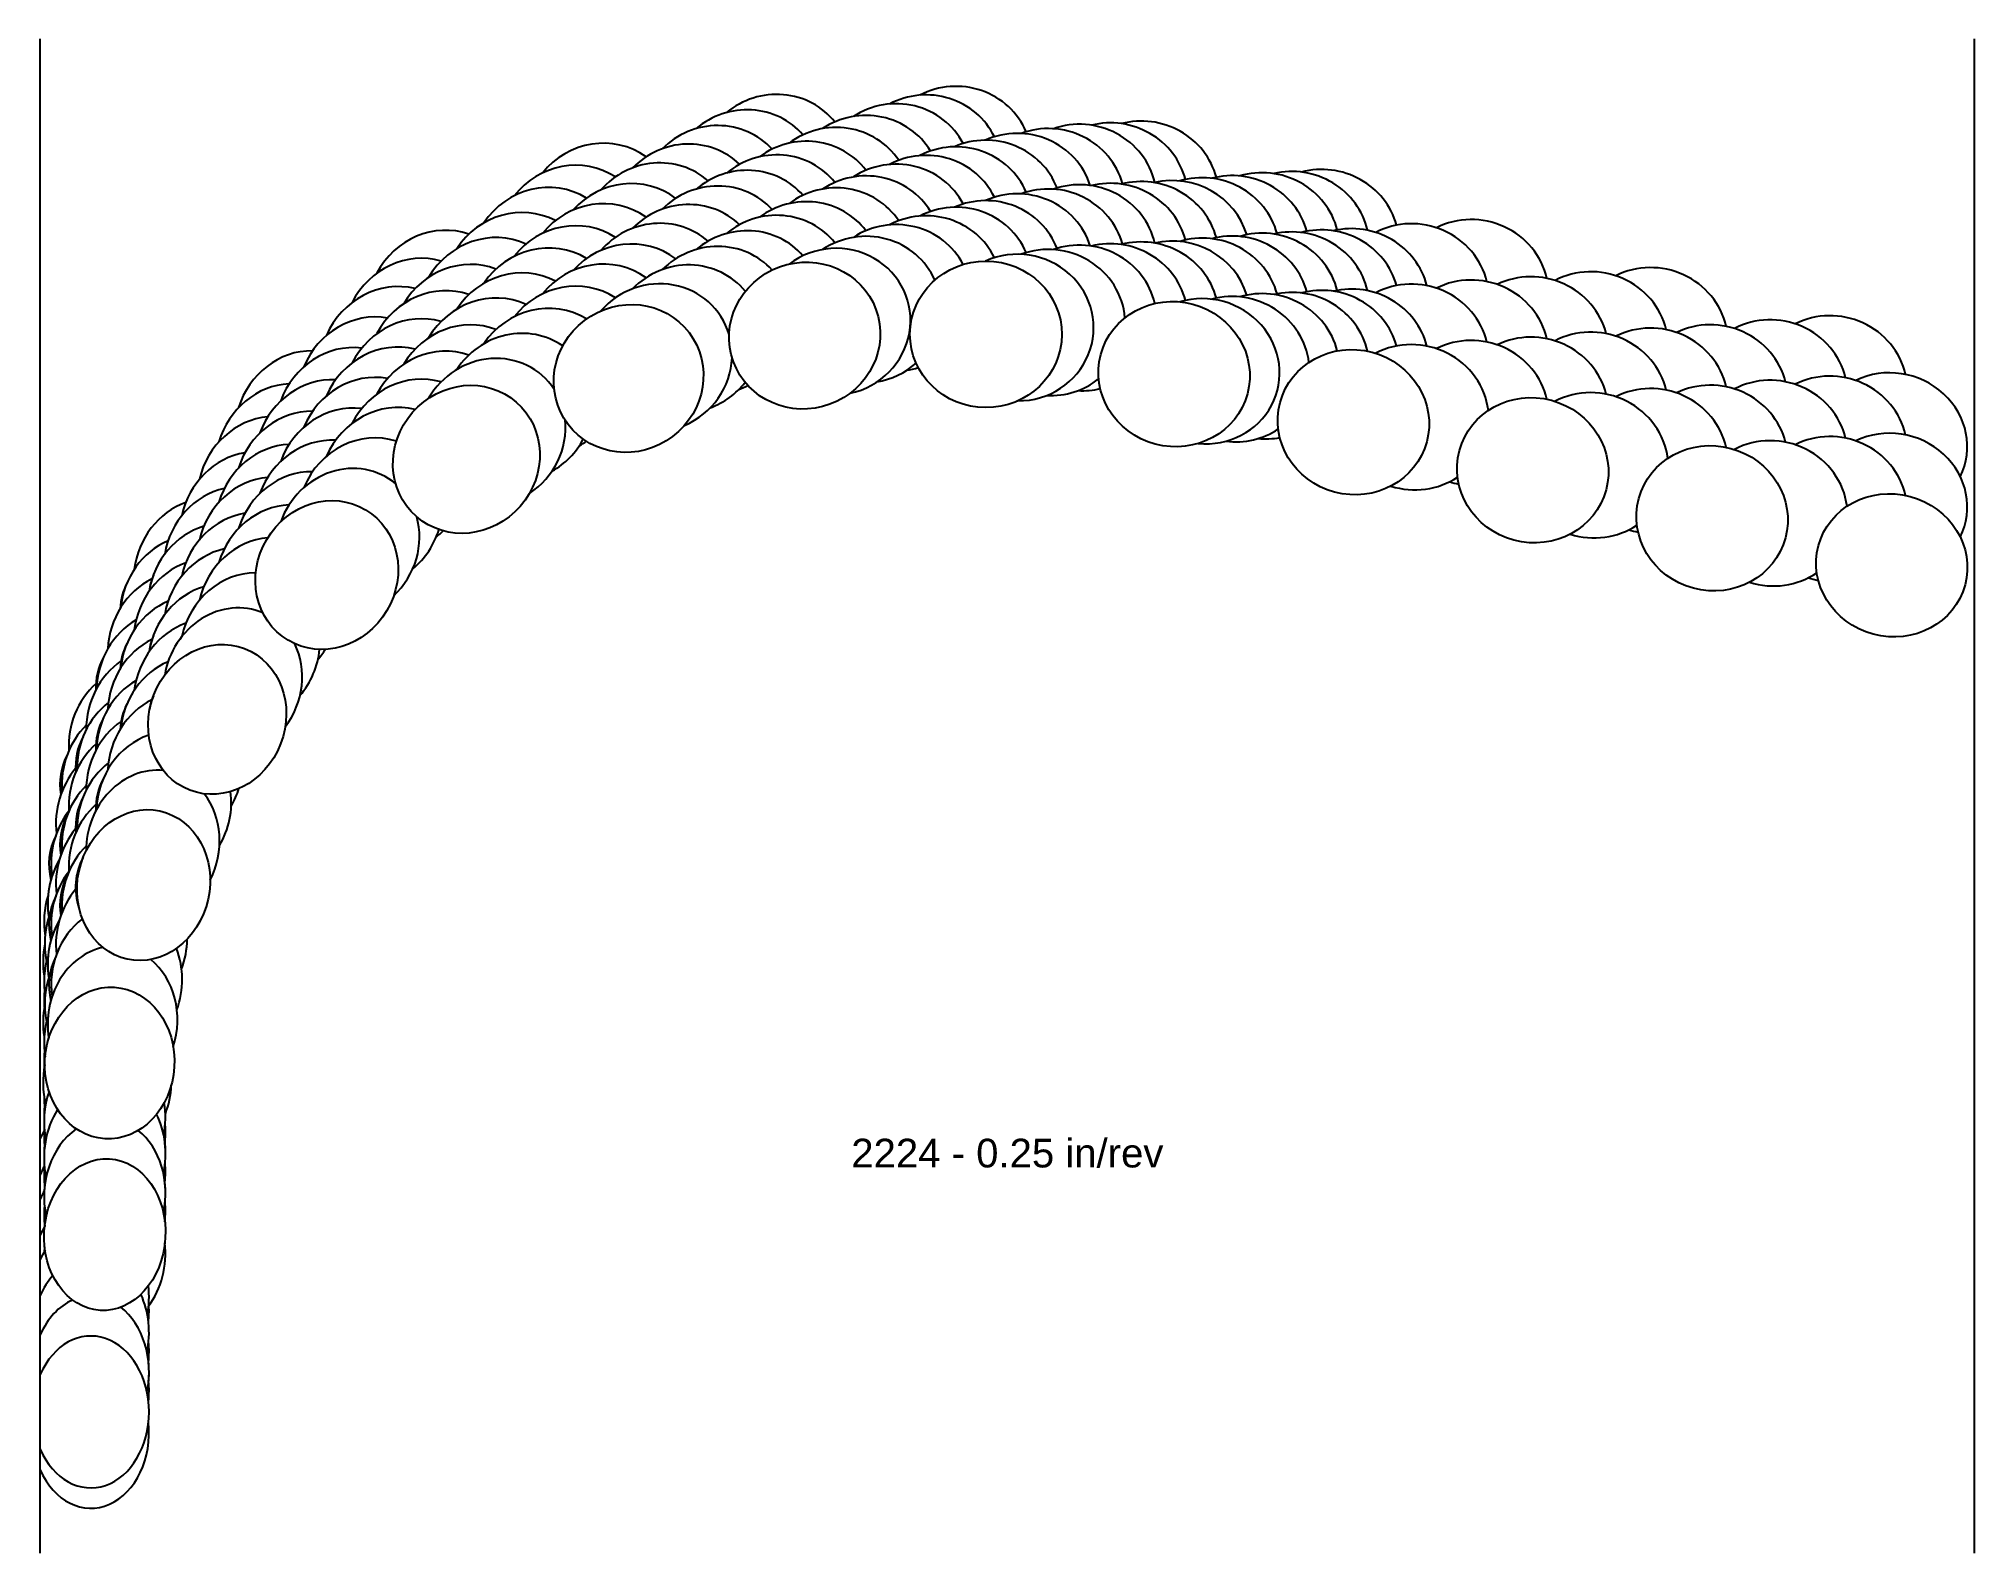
# Model space of a CAD drawing. Header units: inches. Extents: x -8.01 to 0, y -5.12 to 1.14.
import ezdxf
from ezdxf.enums import TextEntityAlignment as Align

# ---------------------------------------------------------------- set-up
doc = ezdxf.new("R2010")
doc.units = ezdxf.units.IN
doc.header["$MEASUREMENT"] = 0
for name, color, linetype, true_color in [('Blade_1', 30, 'Continuous', 0xff7f00), ('Blade_2', 7, 'Continuous', 0xcccc00), ('Blade_3', 7, 'Continuous', 0x00cc00), ('Blade_4', 7, 'Continuous', 0x00cccc), ('Blade_5', 7, 'Continuous', 0x0066cc), ('Blade_6', 190, 'Continuous', 0x7f00ff)]:
    doc.layers.add(name, color=color, linetype=linetype, true_color=true_color)
doc.layers.add('Gage_Line', color=7, linetype='Continuous')
doc.styles.get("Standard").update_dxf_attribs({"font": 'arial.ttf'})

msp = doc.modelspace()

# ---------------------------------------------------------------- linework, layer by layer
at = {"layer": 'Blade_1'}
for centre, major_axis, ratio, start_param, end_param in [((-4.8383, 0.4157), (0.2948, 0.1082), 0.963559, 6.56872, 8.151873), ((-4.0887, 0.4208), (0.314, -0.0012), 0.965468, 6.642639, 8.285101), ((-5.5666, 0.2383), (0.2502, 0.1897), 0.960276, 6.542988, 8.057205), ((-3.3105, 0.2563), (0.3033, -0.0813), 0.953717, 6.816079, 8.3652), ((-4.0887, 0.1708), (0.314, -0.0012), 0.965468, 6.642639, 8.285101), ((-4.8383, 0.1657), (0.2948, 0.1082), 0.963559, 6.56872, 8.151873), ((-5.5666, -0.0117), (0.2502, 0.1897), 0.960276, 6.542988, 8.057205), ((-3.3105, 0.0063), (0.3033, -0.0813), 0.953717, 6.816079, 8.3652), ((-2.5688, 0.0576), (0.3033, -0.0813), 0.953717, 6.773832, 8.369901), ((-6.2375, -0.0961), (0.2066, 0.2365), 0.941286, 6.616889, 8.053734), ((-1.827, -0.1412), (0.3033, -0.0813), 0.953717, 6.774191, 8.592159), ((-2.5688, -0.1924), (0.3033, -0.0813), 0.953717, 6.773832, 8.369901), ((-6.2375, -0.3461), (0.2066, 0.2365), 0.941286, 6.616889, 8.053734), ((-1.0852, -0.3399), (0.3033, -0.0813), 0.953717, 6.773832, 8.592593), ((-1.827, -0.3912), (0.3033, -0.0813), 0.953717, 6.774191, 8.592159), ((-0.3422, -0.5345), (0.3033, -0.0813), 0.939693, 6.094226, 8.597922), ((-6.8148, -0.5745), (0.1603, 0.27), 0.919505, 6.732601, 8.064322), ((-1.0852, -0.5899), (0.3033, -0.0813), 0.953717, 6.773832, 8.592593), ((-0.3422, -0.7845), (0.3033, -0.0813), 0.939693, 6.094226, 8.597922), ((-6.8148, -0.8245), (0.1603, 0.27), 0.919505, 6.732601, 8.064322), ((-7.268, -1.1717), (0.1135, 0.2928), 0.895777, 6.888243, 8.090758), ((-7.2886, -1.1729), (0.1932, 0.1777), 1, 2.014533, 2.237948), ((-7.268, -1.4217), (0.1135, 0.2928), 0.895777, 6.888243, 8.090758), ((-7.2886, -1.4229), (0.1932, 0.1777), 1, 2.014533, 2.237948), ((-7.2886, -1.6729), (0.1932, 0.1777), 1, 2.014533, 2.237948), ((-7.5727, -1.8572), (0.0676, 0.3066), 0.870696, 7.086441, 8.114729), ((-7.5912, -1.8666), (0.1616, 0.2069), 1, 1.742329, 2.321487), ((-7.5727, -2.1072), (0.0676, 0.3066), 0.870696, 7.086441, 8.114729), ((-7.5912, -2.1166), (0.1616, 0.2069), 1, 1.742329, 2.321487), ((-7.5912, -2.3666), (0.1616, 0.2069), 1, 1.742329, 2.561484), ((-7.713, -2.5932), (0.0197, 0.3134), 0.853282, 7.536509, 8.161982), ((-7.713, -2.8432), (0.0197, 0.3134), 0.853282, 7.536509, 8.161982), ((-7.7331, -3.3028), (0.0191, 0.3134), 0.798976, 7.807088, 7.96818), ((-7.7331, -3.3028), (0.0191, 0.3134), 0.798976, 4.750201, 4.762652), ((-7.7331, -3.5528), (0.0191, 0.3134), 0.798976, 7.807088, 8.06696), ((-7.7331, -3.5528), (0.0191, 0.3134), 0.798976, 4.651422, 4.911294), ((-7.7906, -4.5363), (0, 0.314), 0.766045, 2.085475, 7.339303), ((-7.7906, -4.2863), (0, 0.314), 0.766045, 4.57556, 4.834999)]:
    msp.add_ellipse(centre, major_axis=major_axis, ratio=ratio, start_param=start_param, end_param=end_param, dxfattribs=at)
for centre, major_axis, ratio in [((-4.8383, -0.0843), (0.2948, 0.1082), 0.963559), ((-4.0887, -0.0792), (0.314, -0.0012), 0.965468), ((-5.5666, -0.2617), (0.2502, 0.1897), 0.960276), ((-3.3105, -0.2437), (0.3033, -0.0813), 0.953717), ((-2.5688, -0.4424), (0.3033, -0.0813), 0.953717), ((-6.2375, -0.5961), (0.2066, 0.2365), 0.941286), ((-1.827, -0.6412), (0.3033, -0.0813), 0.953717), ((-1.0852, -0.8399), (0.3033, -0.0813), 0.953717), ((-0.3422, -1.0345), (0.3033, -0.0813), 0.939693), ((-6.8148, -1.0745), (0.1603, 0.27), 0.919505), ((-7.268, -1.6717), (0.1135, 0.2928), 0.895777), ((-7.5727, -2.3572), (0.0676, 0.3066), 0.870696), ((-7.713, -3.0932), (0.0197, 0.3134), 0.853282), ((-7.7331, -3.8028), (0.0191, 0.3134), 0.798976)]:
    msp.add_ellipse(centre, major_axis=major_axis, ratio=ratio, dxfattribs=at)
at = {"layer": 'Blade_2'}
for centre, major_axis, ratio, start_param, end_param in [((-4.7138, 0.4731), (0.3023, 0.085), 0.963979, 6.584863, 8.237611), ((-3.9571, 0.449), (0.3133, -0.0204), 0.96565, 6.643923, 8.356793), ((-5.4486, 0.3244), (0.259, 0.1775), 0.960904, 6.523991, 8.118647), ((-3.1869, 0.2683), (0.3033, -0.0813), 0.953717, 6.793182, 8.429032), ((-4.7138, 0.2231), (0.3023, 0.085), 0.963979, 6.584863, 8.237611), ((-3.9571, 0.199), (0.3133, -0.0204), 0.96565, 6.643923, 8.356793), ((-6.1323, 0.0157), (0.2166, 0.2274), 0.942024, 6.591141, 8.106645), ((-5.4486, 0.0744), (0.259, 0.1775), 0.960904, 6.523991, 8.118647), ((-3.1869, 0.0183), (0.3033, -0.0813), 0.953717, 6.793182, 8.429032), ((-4.7138, -0.0269), (0.3023, 0.085), 0.963979, 4.650578, 8.237611), ((-3.9571, -0.051), (0.3133, -0.0204), 0.96565, 4.776718, 8.356793), ((-6.1323, -0.2343), (0.2166, 0.2274), 0.942024, 6.591141, 8.106645), ((-5.4486, -0.1756), (0.259, 0.1775), 0.960904, 5.98272, 8.118647), ((-3.1869, -0.2317), (0.3033, -0.0813), 0.953717, 4.886853, 8.429032), ((-6.7279, -0.4407), (0.1706, 0.2636), 0.920233, 6.700912, 8.106774), ((-6.1323, -0.4843), (0.2166, 0.2274), 0.942024, 6.063596, 8.106645), ((-5.4486, -0.1756), (0.259, 0.1775), 0.960904, 4.504787, 5.66355), ((-6.7279, -0.6907), (0.1706, 0.2636), 0.920233, 6.700912, 8.106774), ((-6.1323, -0.4843), (0.2166, 0.2274), 0.942024, 4.4682, 5.61145), ((-6.7279, -0.9407), (0.1706, 0.2636), 0.920233, 6.162908, 8.106774), ((-7.2032, -1.0196), (0.1236, 0.2887), 0.896342, 6.853183, 8.119376), ((-6.7279, -0.9407), (0.1706, 0.2636), 0.920233, 4.449041, 5.606138), ((-7.2032, -1.2696), (0.1236, 0.2887), 0.896342, 6.853183, 8.119376), ((-7.2032, -1.5196), (0.1236, 0.2887), 0.896342, 6.283175, 8.119376), ((-7.2032, -1.5196), (0.1236, 0.2887), 0.896342, 4.443149, 5.625104), ((-7.5341, -1.6939), (0.0767, 0.3045), 0.871081, 7.061362, 8.138131), ((-7.5341, -1.9439), (0.0767, 0.3045), 0.871081, 7.061362, 8.138131), ((-7.5341, -2.1939), (0.0767, 0.3045), 0.871081, 6.406193, 8.138131), ((-7.5341, -2.1939), (0.0767, 0.3045), 0.871081, 4.453947, 5.68675), ((-7.7008, -2.4238), (0.0288, 0.3127), 0.853406, 1.070986, 1.86394), ((-7.7008, -2.6738), (0.0288, 0.3127), 0.853406, 1.070986, 1.86394), ((-7.7008, -2.9238), (0.0288, 0.3127), 0.853406, 0.257599, 1.86394), ((-7.7008, -2.9238), (0.0288, 0.3127), 0.853406, 4.456978, 5.760762), ((-7.7331, -3.3884), (0.0191, 0.3134), 0.798976, 4.648569, 4.886915), ((-7.7331, -3.6384), (0.0191, 0.3134), 0.798976, 6.847601, 8.19504), ((-7.7331, -3.3884), (0.0191, 0.3134), 0.798976, 7.831467, 8.069812), ((-7.7331, -3.6384), (0.0191, 0.3134), 0.798976, 4.523342, 5.775342), ((-7.7906, -4.3719), (0, 0.314), 0.766045, 6.600993, 7.339303), ((-7.7906, -4.3719), (0, 0.314), 0.766045, 4.44762, 5.741163), ((-7.7906, -4.1219), (0, 0.314), 0.766045, 4.57255, 4.791976)]:
    msp.add_ellipse(centre, major_axis=major_axis, ratio=ratio, start_param=start_param, end_param=end_param, dxfattribs=at)
at = {"layer": 'Blade_3'}
for centre, major_axis, ratio, start_param, end_param in [((-4.5889, 0.5229), (0.3063, 0.0692), 0.964359, 6.594246, 8.233274), ((-3.826, 0.4698), (0.3082, -0.0599), 0.961262, 6.729585, 8.421223), ((-5.3288, 0.4026), (0.2673, 0.1648), 0.961503, 6.526506, 8.110067), ((-4.5889, 0.2729), (0.3063, 0.0692), 0.964359, 6.594246, 8.233274), ((-3.0633, 0.2769), (0.3033, -0.0813), 0.953717, 6.793182, 8.399462), ((-3.826, 0.2198), (0.3082, -0.0599), 0.961262, 6.729585, 8.421223), ((-6.0231, 0.1189), (0.2214, 0.2226), 0.947961, 6.566629, 8.074001), ((-5.3288, 0.1526), (0.2673, 0.1648), 0.961503, 6.526506, 8.110067), ((-4.5889, 0.0229), (0.3063, 0.0692), 0.964359, 6.467642, 8.233274), ((-3.0633, 0.0269), (0.3033, -0.0813), 0.953717, 6.793182, 8.399462), ((-2.3215, 0.0781), (0.3033, -0.0813), 0.953717, 6.761753, 8.622506), ((-3.826, -0.0302), (0.3082, -0.0599), 0.961262, 6.5483, 8.421223), ((-6.0231, -0.1311), (0.2214, 0.2226), 0.947961, 6.566629, 8.074001), ((-5.3288, -0.0974), (0.2673, 0.1648), 0.961503, 6.409375, 8.110067), ((-1.5797, -0.1206), (0.3033, -0.0813), 0.953717, 6.761396, 8.622943), ((-3.0633, -0.2231), (0.3033, -0.0813), 0.953717, 6.650915, 8.399462), ((-2.3215, -0.1719), (0.3033, -0.0813), 0.953717, 6.761753, 8.622506), ((-6.6355, -0.3143), (0.1757, 0.2603), 0.927018, 6.670347, 8.077702), ((-6.0231, -0.3811), (0.2214, 0.2226), 0.947961, 6.4472, 8.074001), ((-1.5797, -0.3706), (0.3033, -0.0813), 0.953717, 6.761396, 8.622943), ((-0.8379, -0.3194), (0.3033, -0.0813), 0.953717, 6.761324, 8.622506), ((-2.3215, -0.4219), (0.3033, -0.0813), 0.953717, 6.650915, 8.622506), ((-6.6355, -0.5643), (0.1757, 0.2603), 0.927018, 6.670347, 8.077702), ((-4.5889, 0.0229), (0.3063, 0.0692), 0.964359, 4.655724, 5.237778), ((-5.3288, -0.0974), (0.2673, 0.1648), 0.961503, 4.50613, 5.08239), ((-3.826, -0.0302), (0.3082, -0.0599), 0.961262, 4.859262, 5.604024), ((-1.5797, -0.6206), (0.3033, -0.0813), 0.953717, 6.650915, 8.622943), ((-0.8379, -0.5694), (0.3033, -0.0813), 0.953717, 6.761324, 8.622506), ((-6.6355, -0.8143), (0.1757, 0.2603), 0.927018, 6.540382, 8.077702), ((-3.0633, -0.2231), (0.3033, -0.0813), 0.953717, 4.85858, 5.589358), ((-6.0231, -0.3811), (0.2214, 0.2226), 0.947961, 4.424142, 5.025257), ((-0.8379, -0.8194), (0.3033, -0.0813), 0.953717, 6.65452, 8.622506), ((-7.1326, -0.8749), (0.1288, 0.2864), 0.903825, 6.816971, 8.091888), ((-2.3215, -0.4219), (0.3033, -0.0813), 0.953717, 4.663601, 5.589358), ((-7.1326, -1.1249), (0.1288, 0.2864), 0.903825, 6.816971, 8.091888), ((-1.5797, -0.6206), (0.3033, -0.0813), 0.953717, 4.663997, 5.589358), ((-6.6355, -0.8143), (0.1757, 0.2603), 0.927018, 4.404183, 5.034484), ((-7.1326, -1.3749), (0.1288, 0.2864), 0.903825, 6.662356, 8.091888), ((-0.8379, -0.8194), (0.3033, -0.0813), 0.953717, 4.663601, 5.598005), ((-7.4886, -1.5353), (0.0825, 0.303), 0.879147, 7.008415, 8.118616), ((-7.5081, -1.5414), (0.1726, 0.1978), 1, 1.788143, 2.323076), ((-7.1326, -1.3749), (0.1288, 0.2864), 0.903825, 4.400935, 5.075312), ((-7.4886, -1.7853), (0.0825, 0.303), 0.879147, 7.008415, 8.118616), ((-7.5081, -1.7914), (0.1726, 0.1978), 1, 1.788143, 2.323076), ((-7.4886, -2.0353), (0.0825, 0.303), 0.879147, 6.809381, 8.118616), ((-7.5081, -2.0414), (0.1726, 0.1978), 1, 1.788143, 2.323076), ((-7.4886, -2.0353), (0.0825, 0.303), 0.879147, 4.411773, 5.156991), ((-7.6839, -2.2584), (0.0342, 0.3121), 0.861704, 7.228068, 8.145424), ((-7.7017, -2.271), (0.1379, 0.2233), 1, 1.65726, 2.373212), ((-7.6839, -2.5084), (0.0342, 0.3121), 0.861704, 7.228068, 8.145424), ((-7.7017, -2.521), (0.1379, 0.2233), 1, 1.65726, 2.373212), ((-7.6839, -2.7584), (0.0342, 0.3121), 0.861704, 6.960581, 8.145424), ((-7.6839, -2.7584), (0.0342, 0.3121), 0.861704, 4.432799, 5.265402), ((-7.7017, -2.771), (0.1379, 0.2233), 1, 1.65726, 2.373212), ((-7.7331, -2.9759), (0.0191, 0.3134), 0.798976, 7.915688, 7.964109), ((-7.7331, -3.2259), (0.0191, 0.3134), 0.798976, 7.911178, 8.091462), ((-7.7331, -3.4759), (0.0191, 0.3134), 0.798976, 7.249549, 8.192113), ((-7.7331, -3.4759), (0.0191, 0.3134), 0.798976, 4.526268, 5.336842), ((-7.7906, -3.7095), (0, 0.314), 0.766045, 7.207444, 7.339303), ((-7.7906, -3.9595), (0, 0.314), 0.766045, 7.200195, 7.339303), ((-7.7906, -4.2095), (0, 0.314), 0.766045, 6.99728, 7.339303), ((-7.7906, -4.2095), (0, 0.314), 0.766045, 4.450707, 5.246393)]:
    msp.add_ellipse(centre, major_axis=major_axis, ratio=ratio, start_param=start_param, end_param=end_param, dxfattribs=at)
at = {"layer": 'Blade_4'}
for centre, major_axis, ratio, start_param, end_param in [((-4.4637, 0.5714), (0.3082, 0.0601), 0.964699, 6.558558, 8.253615), ((-3.6958, 0.4888), (0.306, -0.0706), 0.956305, 6.720056, 8.442606), ((-5.2077, 0.4795), (0.2752, 0.1513), 0.96207, 6.511969, 8.150245), ((-5.9124, 0.2228), (0.2312, 0.2125), 0.948678, 6.542936, 8.107933), ((-4.4637, 0.3214), (0.3082, 0.0601), 0.964699, 6.558558, 8.253615), ((-2.9396, 0.2889), (0.3033, -0.0813), 0.953717, 6.770656, 8.429113), ((-5.2077, 0.2295), (0.2752, 0.1513), 0.96207, 6.511969, 8.150245), ((-3.6958, 0.2388), (0.306, -0.0706), 0.956305, 6.720056, 8.442606), ((-5.9124, -0.0272), (0.2312, 0.2125), 0.948678, 6.542936, 8.107933), ((-4.4637, 0.0714), (0.3082, 0.0601), 0.964699, 6.558558, 8.253615), ((-2.9396, 0.0389), (0.3033, -0.0813), 0.953717, 6.770656, 8.429113), ((-5.2077, -0.0205), (0.2752, 0.1513), 0.96207, 6.511969, 8.150245), ((-3.6958, -0.0112), (0.306, -0.0706), 0.956305, 6.720056, 8.442606), ((-6.5412, -0.1867), (0.199, 0.2429), 0.927772, 6.696268, 8.158188), ((-2.9396, -0.2111), (0.3033, -0.0813), 0.953717, 6.770656, 8.429113), ((-5.9124, -0.2772), (0.2312, 0.2125), 0.948678, 6.542936, 8.107933), ((-6.5412, -0.4367), (0.199, 0.2429), 0.927772, 6.696268, 8.158188), ((-4.4637, 0.0714), (0.3082, 0.0601), 0.964699, 4.677507, 4.834448), ((-5.2077, -0.0205), (0.2752, 0.1513), 0.96207, 4.544395, 4.674202), ((-3.6958, -0.0112), (0.306, -0.0706), 0.956305, 4.892835, 5.188206), ((-6.5412, -0.6867), (0.199, 0.2429), 0.927772, 6.696268, 8.158188), ((-7.0597, -0.728), (0.1391, 0.2815), 0.904491, 6.780839, 8.113457), ((-5.9124, -0.2772), (0.2312, 0.2125), 0.948678, 4.475273, 4.588284), ((-2.9396, -0.2111), (0.3033, -0.0813), 0.953717, 4.88661, 5.176722), ((-7.0597, -0.978), (0.1391, 0.2815), 0.904491, 6.780839, 8.113457), ((-7.0597, -1.228), (0.1391, 0.2815), 0.904491, 6.780839, 8.113457), ((-6.5412, -0.6867), (0.199, 0.2429), 0.927772, 4.502176, 4.625122), ((-7.4411, -1.374), (0.0924, 0.3001), 0.879614, 6.973355, 8.135572), ((-7.4411, -1.624), (0.0924, 0.3001), 0.879614, 6.973355, 8.135572), ((-7.0597, -1.228), (0.1391, 0.2815), 0.904491, 4.441356, 4.610725), ((-7.4411, -1.874), (0.0924, 0.3001), 0.879614, 6.973355, 8.135572), ((-7.6638, -2.09), (0.043, 0.311), 0.861908, 7.215934, 8.145179), ((-7.4411, -1.874), (0.0924, 0.3001), 0.879614, 4.450076, 4.704058), ((-7.6638, -2.34), (0.043, 0.311), 0.861908, 7.215934, 8.145179), ((-7.6638, -2.59), (0.043, 0.311), 0.861908, 7.215934, 8.145179), ((-7.6638, -2.59), (0.043, 0.311), 0.861908, 4.455596, 4.860129), ((-7.7331, -2.8267), (0.0191, 0.3134), 0.798976, 1.526204, 1.73294), ((-7.7331, -3.0767), (0.0191, 0.3134), 0.798976, 1.526204, 1.73294), ((-7.7331, -3.3267), (0.0191, 0.3134), 0.798976, 1.239441, 1.886831), ((-7.7331, -3.3267), (0.0191, 0.3134), 0.798976, 4.548365, 4.986623), ((-7.7906, -3.5603), (0, 0.314), 0.766045, 7.213643, 7.339303), ((-7.7906, -3.8103), (0, 0.314), 0.766045, 7.213643, 7.339303), ((-7.7906, -4.0603), (0, 0.314), 0.766045, 7.191262, 7.339303), ((-7.7906, -4.0603), (0, 0.314), 0.766045, 4.472616, 4.858199)]:
    msp.add_ellipse(centre, major_axis=major_axis, ratio=ratio, start_param=start_param, end_param=end_param, dxfattribs=at)
at = {"layer": 'Blade_5'}
for centre, major_axis, ratio, start_param, end_param in [((-4.3385, 0.6081), (0.3119, 0.0362), 0.964997, 6.605966, 8.239211), ((-5.0855, 0.545), (0.2824, 0.1372), 0.962603, 6.537062, 8.116793), ((-3.5669, 0.4951), (0.3033, -0.0813), 0.953717, 6.779356, 8.380672), ((-5.7989, 0.3141), (0.2363, 0.2068), 0.954302, 6.542694, 8.055207), ((-4.3385, 0.3581), (0.3119, 0.0362), 0.964997, 6.605966, 8.239211), ((-5.0855, 0.295), (0.2824, 0.1372), 0.962603, 6.537062, 8.116793), ((-2.816, 0.2939), (0.3033, -0.0813), 0.953717, 6.749302, 8.36905), ((-3.5669, 0.2451), (0.3033, -0.0813), 0.953717, 6.779356, 8.380672), ((-5.7989, 0.0641), (0.2363, 0.2068), 0.954302, 6.542694, 8.055207), ((-4.3385, 0.1081), (0.3119, 0.0362), 0.964997, 6.605966, 8.239211), ((-2.0742, 0.0952), (0.3033, -0.0813), 0.953717, 6.748946, 8.607818), ((-5.0855, 0.045), (0.2824, 0.1372), 0.962603, 6.537062, 8.116793), ((-2.816, 0.0439), (0.3033, -0.0813), 0.953717, 6.749302, 8.36905), ((-6.4427, -0.0711), (0.1915, 0.2489), 0.93429, 6.632315, 8.061047), ((-3.5669, -0.0049), (0.3033, -0.0813), 0.953717, 6.779356, 8.380672), ((-1.3324, -0.1036), (0.3033, -0.0813), 0.953717, 6.749302, 8.607383), ((-5.7989, -0.1859), (0.2363, 0.2068), 0.954302, 6.542694, 8.055207), ((-2.816, -0.2061), (0.3033, -0.0813), 0.953717, 6.749302, 8.36905), ((-2.0742, -0.1548), (0.3033, -0.0813), 0.953717, 6.748946, 8.607818), ((-6.4427, -0.3211), (0.1915, 0.2489), 0.93429, 6.632315, 8.061047), ((-0.5907, -0.3024), (0.3033, -0.0813), 0.953717, 6.749259, 8.607238), ((-1.3324, -0.3536), (0.3033, -0.0813), 0.953717, 6.749302, 8.607383), ((-2.0742, -0.4048), (0.3033, -0.0813), 0.953717, 6.748946, 8.607818), ((-6.4427, -0.5711), (0.1915, 0.2489), 0.93429, 6.632315, 8.061047), ((-6.9815, -0.5924), (0.1448, 0.2786), 0.911758, 6.764522, 8.070674), ((-1.3324, -0.6036), (0.3033, -0.0813), 0.953717, 6.749302, 8.607383), ((-0.5907, -0.5524), (0.3033, -0.0813), 0.953717, 6.749259, 8.607238), ((-6.9815, -0.8424), (0.1448, 0.2786), 0.911758, 6.764522, 8.070674), ((-0.5907, -0.8024), (0.3033, -0.0813), 0.953717, 6.749259, 8.607238), ((-2.0742, -0.4048), (0.3033, -0.0813), 0.953717, 4.650166, 4.774275), ((-6.9815, -1.0924), (0.1448, 0.2786), 0.911758, 6.764522, 8.070674), ((-7.387, -1.2225), (0.0976, 0.2985), 0.887497, 6.939566, 8.096659), ((-1.3324, -0.6036), (0.3033, -0.0813), 0.953717, 4.649765, 4.774352), ((-7.4072, -1.2262), (0.183, 0.1882), 1, 1.867122, 2.292368), ((-0.5907, -0.8024), (0.3033, -0.0813), 0.953717, 4.649968, 4.785697), ((-7.387, -1.4725), (0.0976, 0.2985), 0.887497, 6.939566, 8.096659), ((-7.4072, -1.4762), (0.183, 0.1882), 1, 1.867122, 2.292368), ((-7.387, -1.7225), (0.0976, 0.2985), 0.887497, 6.939566, 8.096659), ((-7.4072, -1.7262), (0.183, 0.1882), 1, 1.867122, 2.292368), ((-7.639, -1.9293), (0.0524, 0.3096), 0.862158, 7.155306, 8.128566), ((-7.6562, -1.9411), (0.1498, 0.2156), 1, 1.694025, 2.340687), ((-7.639, -2.1793), (0.0524, 0.3096), 0.862158, 7.155306, 8.128566), ((-7.6562, -2.1911), (0.1498, 0.2156), 1, 1.694025, 2.340687), ((-7.639, -2.4293), (0.0524, 0.3096), 0.862158, 7.155306, 8.128566), ((-7.6562, -2.4411), (0.1498, 0.2156), 1, 1.694025, 2.340687), ((-7.7232, -2.6727), (0.0039, 0.314), 0.844795, 7.632849, 8.062482), ((-7.7232, -2.9227), (0.0039, 0.314), 0.844795, 7.632849, 8.062482), ((-7.7232, -3.1727), (0.0039, 0.314), 0.844795, 7.632849, 8.156868), ((-7.7232, -3.1727), (0.0039, 0.314), 0.844795, 4.295501, 4.684121), ((-7.7331, -3.3874), (0.0191, 0.3134), 0.798976, 4.665934, 4.885315), ((-7.7331, -3.3874), (0.0191, 0.3134), 0.798976, 7.833067, 7.856024), ((-7.7331, -3.6374), (0.0191, 0.3134), 0.798976, 7.794621, 7.856024), ((-7.7331, -3.6374), (0.0191, 0.3134), 0.798976, 4.665934, 4.92376), ((-7.7331, -3.8874), (0.0191, 0.3134), 0.798976, 4.023982, 4.92376), ((-7.7331, -3.8874), (0.0191, 0.3134), 0.798976, 7.794621, 7.856024), ((-7.7906, -4.1209), (0, 0.314), 0.766045, 4.570944, 4.789025), ((-7.7906, -4.3709), (0, 0.314), 0.766045, 4.590057, 4.847613), ((-7.7906, -4.6209), (0, 0.314), 0.766045, 2.085475, 4.847613)]:
    msp.add_ellipse(centre, major_axis=major_axis, ratio=ratio, start_param=start_param, end_param=end_param, dxfattribs=at)
at = {"layer": 'Blade_6'}
for centre, major_axis, ratio, start_param, end_param in [((-4.9623, 0.6091), (0.2888, 0.1232), 0.9631, 6.542017, 8.156274), ((-4.2134, 0.6436), (0.3135, 0.0176), 0.965253, 6.614806, 8.29187), ((-3.4387, 0.5025), (0.3033, -0.0813), 0.953717, 6.786389, 8.394519), ((-5.684, 0.4058), (0.2453, 0.196), 0.954982, 6.540705, 8.088825), ((-4.9623, 0.3591), (0.2888, 0.1232), 0.9631, 6.542017, 8.156274), ((-4.2134, 0.3936), (0.3135, 0.0176), 0.965253, 6.614806, 8.29187), ((-3.4387, 0.2525), (0.3033, -0.0813), 0.953717, 6.786389, 8.394519), ((-2.6924, 0.3025), (0.3033, -0.0813), 0.953717, 6.793182, 8.399462), ((-5.684, 0.1558), (0.2453, 0.196), 0.954982, 6.540705, 8.088825), ((-4.9623, 0.1091), (0.2888, 0.1232), 0.9631, 6.542017, 8.156274), ((-4.2134, 0.1436), (0.3135, 0.0176), 0.965253, 6.614806, 8.29187), ((-6.3423, 0.0455), (0.2012, 0.2411), 0.935045, 6.621798, 8.083552), ((-2.6924, 0.0525), (0.3033, -0.0813), 0.953717, 6.793182, 8.399462), ((-5.684, -0.0942), (0.2453, 0.196), 0.954982, 6.540705, 8.088825), ((-3.4387, 0.0025), (0.3033, -0.0813), 0.953717, 6.786389, 8.394519), ((-6.3423, -0.2045), (0.2012, 0.2411), 0.935045, 6.621798, 8.083552), ((-2.6924, -0.1975), (0.3033, -0.0813), 0.953717, 6.793182, 8.399462), ((-6.9011, -0.4548), (0.1546, 0.2733), 0.912464, 6.745236, 8.092473), ((-6.3423, -0.4545), (0.2012, 0.2411), 0.935045, 6.621798, 8.083552), ((-6.9011, -0.7048), (0.1546, 0.2733), 0.912464, 6.745236, 8.092473), ((-6.9011, -0.9548), (0.1546, 0.2733), 0.912464, 6.745236, 8.092473), ((-7.3303, -1.0688), (0.1076, 0.295), 0.888044, 6.914803, 8.110838), ((-7.3303, -1.3188), (0.1076, 0.295), 0.888044, 6.914803, 8.110838), ((-7.3303, -1.5688), (0.1076, 0.295), 0.888044, 6.914803, 8.110838), ((-7.6076, -1.7667), (0.0579, 0.3086), 0.870345, 7.128032, 8.129527), ((-7.6076, -2.0167), (0.0579, 0.3086), 0.870345, 7.128032, 8.129527), ((-7.6076, -2.2667), (0.0579, 0.3086), 0.870345, 7.128032, 8.129527), ((-7.7164, -2.5062), (0.0109, 0.3138), 0.853245, 1.257402, 1.797436), ((-7.7164, -2.7562), (0.0109, 0.3138), 0.853245, 1.257402, 1.797436), ((-7.7164, -3.0062), (0.0109, 0.3138), 0.853245, 1.257402, 1.797436), ((-7.7164, -3.0062), (0.0109, 0.3138), 0.853245, 4.667276, 4.685764), ((-7.7331, -3.4641), (0.0191, 0.3134), 0.798976, 7.809131, 7.948796), ((-7.7331, -3.4641), (0.0191, 0.3134), 0.798976, 4.769586, 4.910855), ((-7.7331, -3.7141), (0.0191, 0.3134), 0.798976, 4.646521, 4.910855), ((-7.7331, -3.7141), (0.0191, 0.3134), 0.798976, 7.809131, 8.076873), ((-7.7906, -4.4476), (0, 0.314), 0.766045, 4.570665, 4.834721)]:
    msp.add_ellipse(centre, major_axis=major_axis, ratio=ratio, start_param=start_param, end_param=end_param, dxfattribs=at)
at = {"layer": 'Gage_Line'}
for p, q in [((-8, -5.1209), (-8, 1.1436)), ((0, -5.1209), (0, 1.1436))]:
    msp.add_line(p, q, dxfattribs=at)

# ---------------------------------------------------------------- texts
msp.add_text('2224 - 0.25 in/rev', height=0.11875).set_placement((-4, -3.4657), align=Align.MIDDLE_CENTER)

doc.saveas('drawing.dxf')
